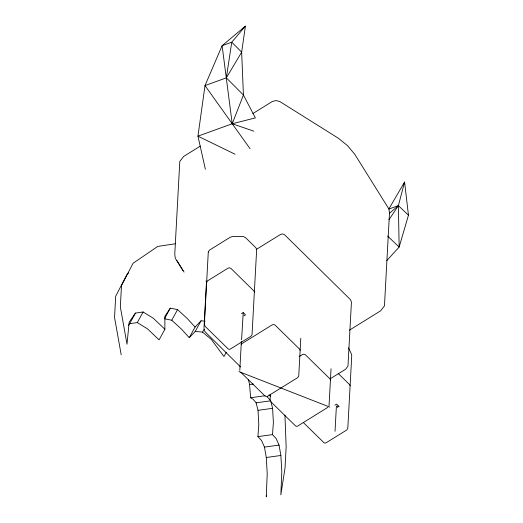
<?xml version="1.0" encoding="UTF-8"?>
<svg xmlns="http://www.w3.org/2000/svg" width="523" height="523" viewBox="0 0 523 523"><rect width="100%" height="100%" fill="white"/><g stroke="black" fill="none" stroke-linecap="round" stroke-linejoin="round"><path stroke-width="0.78" d="M206.474 282.034L203.963 328.352L204.964 331.68L240.508 366.911M239.802 370.402L241.371 341.46M241.587 339.826L243.215 312.61L245.516 314.866L243.823 315.912M270.09 400.062L270.398 394.434M300.79 338.322L298.744 376.109L297.594 377.678L267.273 396.473M329.032 405.77L331.039 368.787M335.034 431.318L336.4 406.103L338.963 406.358L336.655 404.102L334.968 405.148M266.508 495.274L266.266 496.85L267.214 473.616L266.285 457.494L264.468 447.106L261.546 440.523L257.924 436.633L258.8 424.571L258.016 410.339L256.126 402.828L253.119 399.291L250.628 397.748L249.569 384.568L248.392 379.338M284.937 415.085L286.159 446.845L285.009 468.105L280.844 494.836L281.799 471.602L280.864 455.481L279.047 445.093L276.124 438.509L272.503 434.613L273.385 422.551L272.594 408.319L270.705 400.808L267.698 397.277L265.828 396.12M235.062 154.226L197.956 136.17L204.996 85.589L222.112 45.691L245.392 26.15L241.659 52.163L243.424 95.029L232.225 123.755L197.956 136.17L205.382 169.289M404.338 183.619L404.586 182.024L388.779 209.102L398.389 205.617L404.586 182.024L408.456 215.215L399.154 247.059L386.778 260.585M129.639 323.698L135.437 313.087L143.093 311.976L153.239 318.193L164.889 329.248L159.09 339.858L147.44 328.804L137.294 322.586L129.639 323.698L128.298 325.646M137.294 322.586L143.093 311.976M189.267 337.675L195.066 327.058L187.293 318.553L177.559 309.603L170.295 308.158L164.497 318.775L171.76 320.22L181.494 329.163L189.267 337.675L195.262 331.392L201.061 320.782L205.114 321.187M171.76 320.22L177.559 309.603M195.262 331.392L202.558 332.131L204.107 329.3M226.263 352.273L223.942 356.516L211.338 339.427L202.558 332.131M170.295 308.158L164.876 316.31L164.889 329.248M388.968 219.745L398.389 205.617L408.456 215.215M135.437 313.087L129.174 322.168L126.997 344.199L120.342 306.877L121.493 285.617L133.077 263.265L157.809 246.405L175.27 243.79M206.663 282.015L207.396 280.969L228.087 268.142L229.564 267.828L230.924 268.43L253.903 290.925L254.348 292.096M241.195 344.677L241.927 343.624L272.248 324.835L273.725 324.522L275.085 325.116L299.692 349.214L300.137 350.384M245.392 26.15L231.748 42.2L222.112 45.691L232.225 123.755L250.072 148.695M195.066 327.058L201.061 320.782M389.223 213.508L398.389 205.617L399.154 247.059L387.582 236.03M128.619 272.967L127.279 273.882L115.694 296.227L114.544 317.487L121.199 354.816M200.283 146.139L183.651 156.442L179.794 161.411L174.767 254.237L175.297 258.238L183.043 270.698M252.929 113.511L272.333 101.488L276.072 100.56L279.844 101.567L338.329 138.209L347.54 145.682L354.816 154.357L388.955 209.056L389.485 213.057L384.457 305.89L380.6 310.852L349.423 330.17M256.433 249.366L280.603 234.382L282.695 233.931L284.617 234.781L350.547 299.744L351.443 302.078L347.978 366.054L345.67 369.199L330.275 378.744M241.521 313.656L243.215 312.61M299.091 356.627L302.536 354.496L304.013 354.176L305.373 354.777L329.98 378.874L330.431 380.038M327.882 407.339L297.561 426.127L296.515 426.356L295.554 425.931L270.947 401.834M337.27 407.404L338.963 406.358M232.225 123.755L255.355 117.904L243.424 95.029L226.341 77.855L231.748 42.2L241.659 52.163L226.341 77.855L204.996 85.589L232.225 123.755L253.779 131.155M249.569 384.568L253.407 384.039M250.628 397.748L265.207 395.734M256.126 402.828L270.705 400.808M258.016 410.339L272.594 408.319M257.924 436.633L272.503 434.613M264.468 447.106L279.047 445.093M266.285 457.494L280.864 455.481M238.9 371.578L329.797 407.103M338.172 373.435L349.665 384.686L350.109 385.85M303.262 422.447L323.946 442.7L324.907 443.125L325.953 442.896L346.644 430.076L347.795 428.5L351.731 355.895L351.332 353.842L348.488 347.788M268.999 394.806L270.744 396.512M240.658 372.173L265.266 396.271M205.964 280.975L206.925 282.211M176.748 260.317L184.057 272.091M208.285 252.06L204.356 324.665L205.212 326.437L228.191 348.939L229.152 349.364L230.198 349.142L250.89 336.315L252.04 334.746L256.662 249.445L255.806 247.673L245.745 237.828L243.522 236.579L232.205 236.612L230.153 237.305L209.462 250.125L208.285 252.06"/></g></svg>
